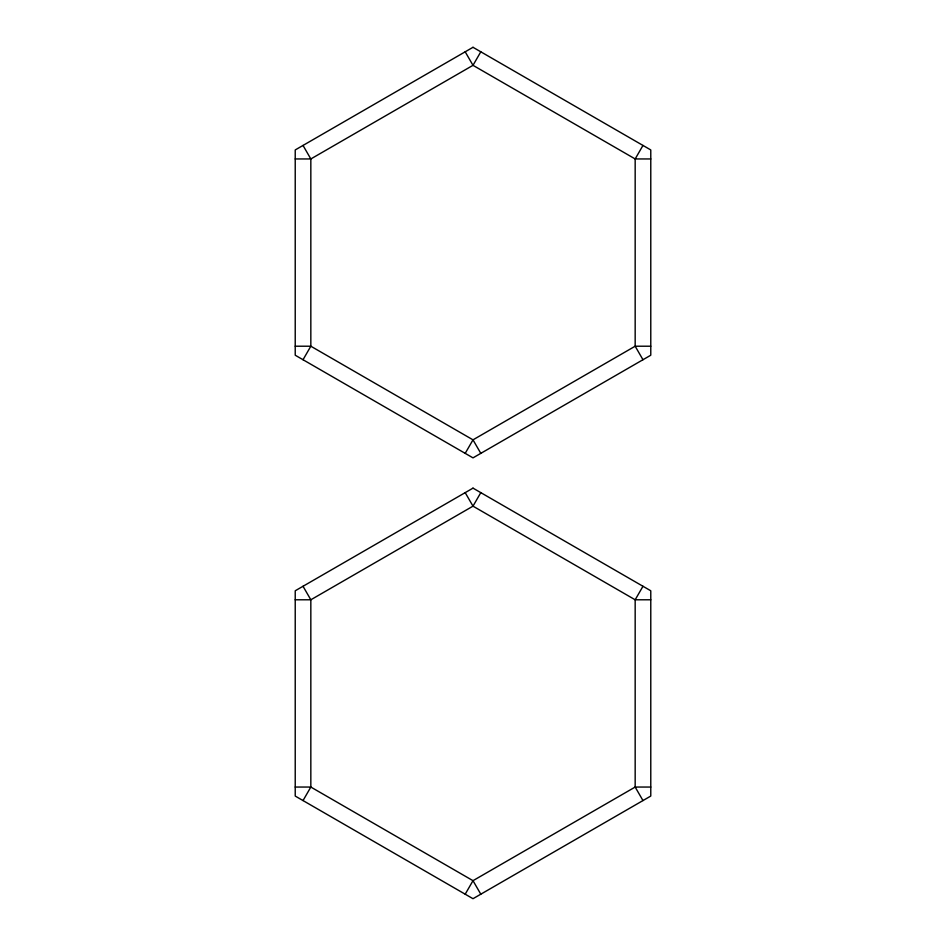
<?xml version="1.0" encoding="UTF-8"?>
<svg xmlns="http://www.w3.org/2000/svg" width="946" height="946" viewBox="0 0 946 946"><rect width="100%" height="100%" fill="white"/><g stroke="black" fill="none" stroke-linecap="round" stroke-linejoin="round"><path stroke-width="1.42" d="M303.027 359.728L310.832 346.212L310.832 158.952L303.027 145.436M480.805 51.805L473 65.321L310.832 158.952L295.223 158.952M465.196 453.359L473 439.843L635.168 346.212L650.777 346.212M642.973 145.436L635.168 158.952L635.168 346.212L642.973 359.728M303.027 800.564L310.832 787.048L310.832 599.788L303.027 586.272M480.805 492.641L473 506.157L310.832 599.788L295.223 599.788M465.196 894.195L473 880.679L635.168 787.048L650.777 787.048M642.973 586.272L635.168 599.788L635.168 787.048L642.973 800.564M650.777 158.952L635.168 158.952L473 65.321L465.196 51.805M295.223 346.212L310.832 346.212L473 439.843L480.805 453.359M650.777 599.788L635.168 599.788L473 506.157L465.196 492.641M295.223 787.048L310.832 787.048L473 880.679L480.805 894.195M473 47.3L295.223 149.941L295.223 355.223L473 457.864L650.777 355.223L650.777 149.941L473 47.3M473 488.136L295.223 590.777L295.223 796.059L473 898.7L650.777 796.059L650.777 590.777L473 488.136"/></g></svg>
